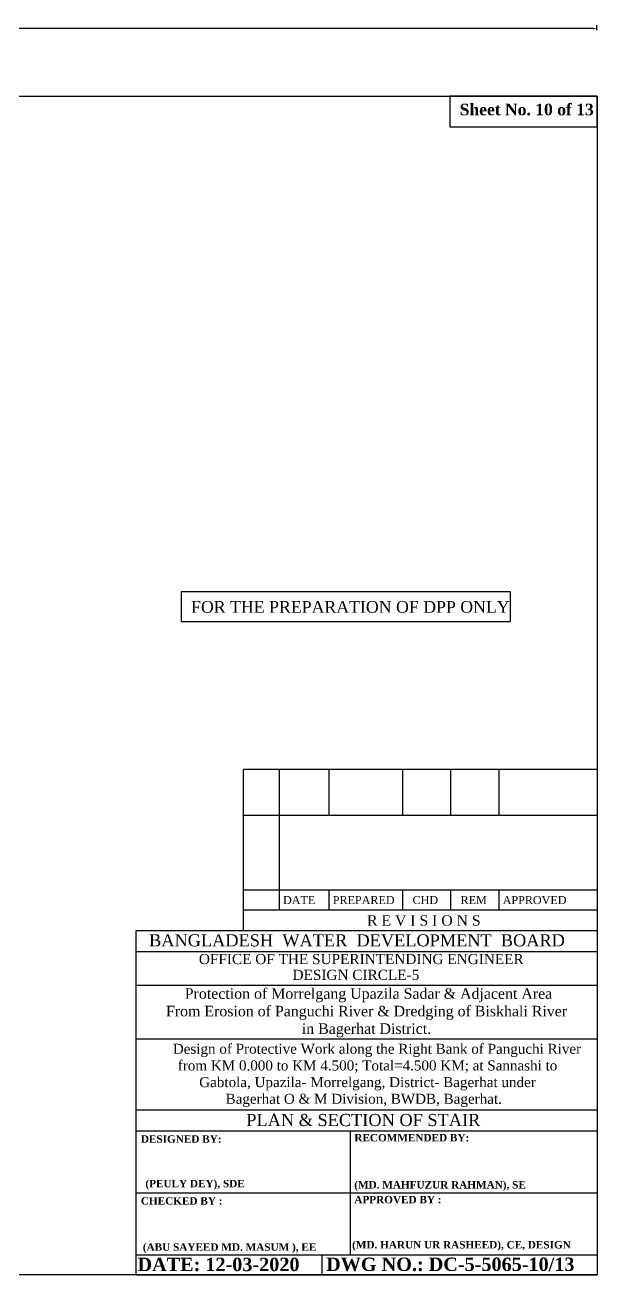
# Model space of a CAD drawing. Header units: metres. Extents: x -1354 to 3686, y -9962 to -7697.
# Drawn here: x 1190.5 to 1247.8, y -9025.4 to -8900.4 of the extents above; entities that cross this region are included whole.
import ezdxf
from ezdxf.enums import TextEntityAlignment as Align

# ---------------------------------------------------------------- set-up
doc = ezdxf.new("R2010")
doc.units = ezdxf.units.M
doc.layers.add('Layer1', color=7, linetype='Continuous', lineweight=13)
doc.layers.add('LINE', color=7, linetype='Continuous')
doc.styles.add('Kazi_T_H', font='timesbd.ttf')
doc.styles.get("Standard").update_dxf_attribs({"font": 'times.ttf'})
doc.dimstyles.get("Standard").update_dxf_attribs({"dimtxt": 0.5, "dimasz": 0.4075, "dimexe": 0.364, "dimexo": 0.219, "dimgap": 0.09, "dimtad": 0, "dimdec": 0, "dimlfac": 1000, "dimzin": 0, "dimdsep": 46, "dimtxsty": 'Standard', "dimcen": 0.09, "dimadec": 0, "dimazin": 0, "dimtfac": 1, "dimtdec": 0, "dimtofl": 0, "dimtmove": 0, "dimatfit": 3, "dimfxl": 1, "dimtolj": 1, "dimtzin": 0, "dimarcsym": 0})

# ---------------------------------------------------------------- blocks, each defined once
blk = doc.blocks.new('*D427')
at = {"color": 0, "lineweight": -2, "ltscale": 0.5}
for p, q in [((1078.45, -8900.93), (1078.45, -8900.42)), ((1247.77, -8900.93), (1247.77, -8900.42)), ((1078.86, -8900.78), (1161.99, -8900.78)), ((1247.37, -8900.78), (1164.24, -8900.78))]:
    blk.add_line(p, q, dxfattribs=at)
at = {"color": 0, "linetype": 'Continuous', "lineweight": -3, "ltscale": 0.5}
for points in [[(1078.86, -8900.71), (1078.86, -8900.85), (1078.45, -8900.78)], [(1247.37, -8900.71), (1247.37, -8900.85), (1247.77, -8900.78)]]:
    blk.add_solid(points, dxfattribs=at)
at = {"layer": 'Defpoints', "color": 0, "linetype": 'Continuous', "lineweight": -3, "ltscale": 0.5}
for p in [(1247.77, -8900.78), (1078.45, -8907.52), (1247.77, -8907.52)]:
    blk.add_point(p, dxfattribs=at)
at = {"color": 0, "linetype": 'Continuous', "lineweight": -3, "ltscale": 0.5, "insert": (1163.11, -8900.78), "char_height": 0.5, "attachment_point": 5}
blk.add_mtext('\\A1;169323', dxfattribs=at)

msp = doc.modelspace()

# ---------------------------------------------------------------- linework, layer by layer
at = {"color": 0, "linetype": 'Continuous', "lineweight": -3, "ltscale": 0.5}
msp.add_line((1201.641734, -9025.424059), (1247.774155, -9025.424059), dxfattribs=at)
at = {"color": 7, "lineweight": 30, "ltscale": 0.18}
msp.add_lwpolyline([(1247.774155, -8907.518901), (1233.059278, -8907.518901), (1233.059278, -8910.605752), (1247.774155, -8910.605752)], close=True, dxfattribs=at)
at = {"color": 0, "linetype": 'Continuous', "lineweight": -3, "ltscale": 0.5}
msp.add_lwpolyline([(1206.195367, -8957.072728), (1239.076148, -8957.072728), (1239.076148, -8960.11524), (1206.195367, -8960.11524)], close=True, dxfattribs=at)
at = {"layer": 'Layer1', "color": 7, "lineweight": 30}
msp.add_lwpolyline([(1211.741741, -9025.424059), (1078.450744, -9025.424059), (1078.450744, -8907.518901), (1247.774155, -8907.518901), (1247.774155, -9000.312153), (1247.774155, -9021.57999), (1247.774155, -9025.424059)], close=True, dxfattribs=at)
at = {"layer": 'LINE', "color": 0, "linetype": 'ByBlock', "lineweight": -3, "ltscale": 0.5}
for p, q in [((1247.774155, -8974.855982), (1212.415073, -8974.855982)), ((1212.415073, -8991.012017), (1212.415073, -8974.855982)), ((1215.954939, -8974.855982), (1215.954939, -8988.929108)), ((1220.936653, -8974.855982), (1220.936653, -8979.457808)), ((1228.318569, -8974.855982), (1228.318569, -8979.457808)), ((1233.127607, -8974.855982), (1233.127607, -8979.457808)), ((1237.936644, -8974.855982), (1237.936644, -8979.457808)), ((1247.774155, -8979.457808), (1212.415073, -8979.457808)), ((1247.774155, -8986.92822), (1212.415073, -8986.92822)), ((1220.936653, -8986.92822), (1220.936653, -8988.929108)), ((1228.318569, -8986.92822), (1228.318569, -8988.929108)), ((1233.127607, -8986.92822), (1233.127607, -8988.929108)), ((1237.936644, -8986.92822), (1237.936644, -8988.929108)), ((1247.774155, -8988.929108), (1212.415073, -8988.929108)), ((1201.641734, -8991.012017), (1201.641734, -9025.424059)), ((1247.774155, -8991.012017), (1201.641734, -8991.012017)), ((1247.774155, -8993.120673), (1201.641734, -8993.120673)), ((1247.774155, -8996.466702), (1201.641734, -8996.466702)), ((1247.774155, -9001.845637), (1201.641734, -9001.845637)), ((1247.774155, -9008.937439), (1201.641734, -9008.937439)), ((1247.774155, -9011.025614), (1201.641734, -9011.025614)), ((1223.117038, -9023.406822), (1223.117038, -9011.025614)), ((1201.641734, -9017.216218), (1247.774155, -9017.216218)), ((1201.641734, -9023.406822), (1247.774155, -9023.406822)), ((1220.254811, -9025.424059), (1220.254811, -9023.406822))]:
    msp.add_line(p, q, dxfattribs=at)

# ---------------------------------------------------------------- texts
at = {"color": 7, "lineweight": 30, "ltscale": 0.18, "insert": (1234.030135, -8908.287305), "char_height": 1.16319853, "width": 41.78171301, "attachment_point": 1}
msp.add_mtext('{\\fTimes New Roman|b1|i0|c0|p18;Sheet No. 10 of 13}', dxfattribs=at)
at = {"layer": 'LINE', "color": 0, "linetype": 'ByBlock', "lineweight": -3, "ltscale": 0.5}
for s, p in [('DATE', (1216.355116, -8988.328842)), ('PREPARED', (1221.33683, -8988.328842)), ('CHD', (1229.319013, -8988.328842)), ('REM', (1234.12805, -8988.328842)), ('APPROVED', (1238.336822, -8988.328842))]:
    msp.add_text(s, height=0.8003551, dxfattribs=at).set_placement(p)
for s, height, p in [('R E V I S I O N S', 1.04145452, (1230.442489, -8990.49129)), ('BANGLADESH  WATER  DEVELOPMENT  BOARD', 1.21237071, (1223.755828, -8992.561892)), ('OFFICE OF THE SUPERINTENDING ENGINEER', 1.01119536, (1224.182052, -8994.330188)), ('DESIGN CIRCLE-5', 1.01119536, (1223.649723, -8995.911742)), ('PLAN & SECTION OF STAIR ', 1.21343443, (1224.616187, -9010.528598))]:
    msp.add_text(s, height=height, dxfattribs=at).set_placement(p, align=Align.CENTER)
at = {"layer": 'LINE', "color": 0, "linetype": 'ByBlock', "lineweight": -3, "ltscale": 0.5, "style": 'Kazi_T_H'}
for s, height, p in [('DESIGNED BY:', 0.74287248, (1202.128684, -9012.198362)), ('RECOMMENDED BY:', 0.74287248, (1223.488475, -9012.065636)), ('(PEULY DEY), SDE', 0.74287248, (1202.582637, -9016.656165)), ('(MD. MAHFUZUR RAHMAN), SE ', 0.74287248, (1223.481816, -9016.77402)), ('CHECKED BY :', 0.74287248, (1202.128684, -9018.388966)), ('APPROVED BY :', 0.74287248, (1223.488475, -9018.25624)), ('(ABU SAYEED MD. MASUM ), EE', 0.74287248, (1202.324814, -9023.001818)), ('DATE: 12-03-2020', 1.33717047, (1201.795181, -9025.034438)), ('DWG NO.: DC-5-5065-10/13', 1.33717047, (1220.668486, -9025.020942))]:
    msp.add_text(s, height=height, dxfattribs=at).set_placement(p)
at = {"layer": 'LINE', "lineweight": 50, "ltscale": 0.5, "insert": (1207.152742, -8958.022744), "char_height": 1.17784057, "width": 92.15186036, "attachment_point": 1}
msp.add_mtext('\\pi-812,l812,t405.9,812;FOR THE PREPARATION OF DPP ONLY', dxfattribs=at)
at = {"layer": 'LINE', "color": 0, "linetype": 'ByBlock', "lineweight": -3, "ltscale": 0.5, "attachment_point": 2}
for s, insert, char_height, width in [('{\\fTimes New Roman|b1|i0|c0|p18; }Protection of Morrelgang Upazila Sadar & Adjacent Area \\PFrom Erosion of Panguchi River & Dredging of Biskhali River \\Pin Bagerhat District.', (1224.707945, -8996.750856), 1.0526029, 45.99891336), ('       Design of Protective Work along the Right Bank of Panguchi River    \\P  from KM 0.000 to KM 4.500; Total=4.500 KM; at Sannashi to \\P  Gabtola, Upazila- Morrelgang, District- Bagerhat under \\PBagerhat O & M Division, BWDB, Bagerhat.', (1224.432186, -9002.302216), 1, 49.01514686)]:
    msp.add_mtext(s, dxfattribs=dict(at, insert=insert, char_height=char_height, width=width))
at = {"layer": 'LINE', "color": 0, "linetype": 'ByBlock', "lineweight": -3, "ltscale": 0.5, "insert": (1234.208951, -9022.027394), "char_height": 0.74287248, "width": 22.17892864, "attachment_point": 2, "style": 'Kazi_T_H'}
msp.add_mtext('(MD. HARUN UR RASHEED), CE, DESIGN', dxfattribs=at)

# ---------------------------------------------------------------- dimensions: what is measured, and where the dimension line sits
at = {"color": 0, "linetype": 'Continuous', "lineweight": -3, "ltscale": 0.5}
dim = msp.add_linear_dim(base=(1247.774155, -8900.781996), p1=(1078.450744, -8907.518901), p2=(1247.774155, -8907.518901), dimstyle='Standard', override={"dimfxl": 0.15, "dimfxlon": 1}, dxfattribs=at)
dim.commit()
dim.dimension.update_dxf_attribs({"geometry": '*D427', "text_midpoint": (1163.11245, -8900.781996)})

doc.saveas('drawing.dxf')
